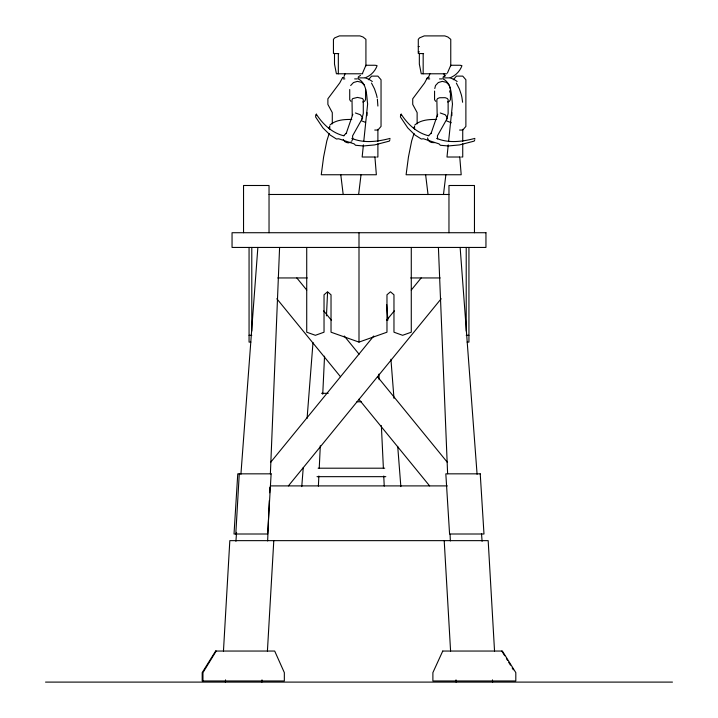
<?xml version="1.0" encoding="UTF-8"?>
<svg xmlns="http://www.w3.org/2000/svg" width="718" height="718" viewBox="0 0 718 718"><rect width="100%" height="100%" fill="white"/><g stroke="black" fill="none" stroke-linecap="round" stroke-linejoin="round"><path stroke-width="1.08" d="M261.899 682.1L261.998 679.856M267.643 540.95L269.286 500.617M269.609 492.772L269.833 487.172M270.381 473.727L279.589 247.441M318.388 486.095L318.864 476.016M319.241 468.172L320.3 445.77M322.741 394.254L324.545 356.173M326.457 315.848L327.57 292.325M223.46 651.046L229.823 540.645L488.177 540.645L494.54 651.046M235.791 534.004L239.265 473.835M267.419 651.046L273.791 540.645M358.623 194.578L361.028 174.752M443.464 194.578L445.869 174.752M316.234 115.463L316.315 114.153C322.831 124.259 332.075 133.009 344.021 135.828M401.075 115.463L401.165 114.153C407.671 124.259 416.925 133.009 428.87 135.828M225.389 682.1L225.56 679.865M235.908 541.309L236.572 532.37M240.916 474.266L257.861 247.441M301.766 486.598L303.247 467.606M307.08 418.45L313.003 342.477M363.407 144.874L362.15 157.018L375.326 157.018M363.748 141.563L367.634 104.02C366.467 95.53 367.149 83.198 358.138 78.872L358.336 76.889L360.499 75.354M448.247 144.874L446.991 157.018L460.166 157.018M448.588 141.563L452.475 104.02C451.317 95.53 451.99 83.198 442.979 78.872L443.177 76.889L445.339 75.354M434.794 88.52L435.512 85.523L438.339 82.534L442.279 81.367L446.282 82.328L449.262 85.155L450.437 89.095M449.719 92.092L450.195 90.091M329.212 133.44L326.825 140.881L323.603 157.018L321.26 174.752L376.358 174.752L374.922 157.018M414.062 133.44L411.674 140.881L408.443 157.018L406.101 174.752L461.198 174.752L459.762 157.018M430.988 133.62L437.666 114.306M328.97 128.289L329.724 126.377L329.724 129.222M413.81 128.289L414.564 126.377L414.564 129.222M344.021 76.44L345.214 73.478M430.064 73.478L428.861 76.44L426.734 78.908M352.825 114.306L346.139 133.62L346.623 132.947L343.698 135.612M351.739 141.168L352.78 138.861L352.556 135.917L362.689 117.833L360.355 114.736L355.428 112.977M316.315 114.153L315.543 116.872L322.938 127.921L330.208 135.065L336.455 139.005L338.609 138.771L354.162 143.878L355.536 145.269L363.38 145.969L374.643 144.919L389.309 141.123L389.991 139.714M401.165 114.153L400.384 116.872L407.788 127.921L415.049 135.065L421.304 139.005L423.449 138.771L439.012 143.878L440.376 145.269L448.22 145.969L459.493 144.919L474.149 141.123L474.84 139.714M342.567 77.607L339.758 82.92L327.884 98.797L327.884 104.433L332.29 112.6L332.29 123.873M427.407 77.607L424.607 82.92L412.724 98.797L412.724 104.433L417.131 112.6L417.131 123.873M361.8 119.332L363.29 113.507L363.29 99.614L362.455 98.492L357.501 97.415L352.7 98.599L352.017 99.73L352.242 115.598M446.641 119.332L448.131 113.507L448.131 99.614L447.305 98.492L445.187 97.684L439.551 97.747L437.54 98.599L436.858 99.73L437.199 116.585M216.19 651.046L202.961 672.613L202.961 680.969M362.599 73.012L365.938 65.257L374.993 65.257M447.44 73.012L450.778 65.257L459.834 65.257M428.538 135.612L431.464 132.947M270.489 462.5L373.764 335.997M386.499 320.399L394.281 310.876M411.252 290.081L421.161 277.947M288.385 485.898L441.166 298.742M368.442 79.752L371.592 76.117L377.892 76.117L381.043 79.752L381.043 126.413L377.892 130.048L374.742 130.048M453.291 79.752L456.442 76.117L462.733 76.117L465.883 79.752L465.883 126.413L462.733 130.048L459.583 130.048M350.671 85.523L353.498 82.534L357.438 81.367L361.441 82.328L364.421 85.155M329.858 125.112C335.728 119.861 344.272 119.296 351.793 119.484M414.699 125.112C420.569 119.861 429.113 119.296 436.643 119.484M362.752 101.983L364.636 101.193L365.588 99.587L365.588 89.095M447.592 101.983L449.477 101.193L450.437 99.587L450.437 90.773M351.057 142.128L348.311 142.864L346.57 142.487L344.855 141.634L343.231 139.471M306.721 247.441L306.721 332.201L315.381 335.297L324.033 332.201L324.033 294.793L327.534 291.804L331.025 294.793L331.025 332.201L359 342.1L386.975 332.201L386.975 294.793L390.466 291.804L393.967 294.793L393.967 332.201L402.618 335.297L411.279 332.201L411.279 247.441M390.08 138.403C377.605 141.652 364.026 143.483 351.802 138.386M474.921 138.403C462.455 141.652 448.876 143.483 436.643 138.386M434.453 142.667L431.41 142.487L429.705 141.634L428.475 140.531L427.497 137.928M418.289 46.535L419.339 46.535M418.289 51.804L419.339 51.804M334.498 53.563L338.77 53.563M419.339 53.563L423.611 53.563M362.725 73.783L336.41 73.783L334.498 64.09L334.498 53.329M446.686 73.783L421.251 73.783L419.339 64.09L419.339 53.329M342.998 77.607L344.236 77.607M427.838 77.607L429.077 77.607M359.269 77.876L364.502 77.876M444.11 77.876L449.342 77.876M343.249 78.908L344.864 78.908M354.656 78.908L357.106 78.908M428.09 78.908L429.705 78.908M439.506 78.908L441.947 78.908M376.744 157.018L377.892 157.018L377.892 143.726M461.584 157.018L462.733 157.018L462.733 143.726M269.035 194.479L448.965 194.479M277.785 277.947L307.304 277.947M410.696 277.947L440.215 277.947M249.065 335.297L251.785 335.297M466.215 335.297L468.935 335.297M250.878 342.1L249.065 342.1L249.065 247.441M467.122 342.1L468.935 342.1L468.935 247.441M321.556 393.32L328.18 393.32M356.882 401.784L361.298 401.784M318.137 468.199L384.713 468.199M317.024 476.662L385.817 476.662M270.444 485.898L447.296 485.898M45.539 682.1L672.461 682.1M440.269 112.977L445.196 114.736L447.529 117.833L437.397 135.917L437.621 138.861M460.534 65.257L461.943 65.724A20.445 20.445 0 0 1 449.872 77.876A21.001 21.001 0 0 1 457.169 81.52M375.694 65.257L377.103 65.724A20.445 20.445 0 0 1 365.031 77.876A21.001 21.001 0 0 1 372.319 81.52M446.731 120.938L451.335 122.787M361.89 120.938L365.57 122.419M296.839 277.947L306.748 290.081M323.719 310.876L331.501 320.399M344.236 335.997L359.09 354.198M377.48 376.726L447.511 462.5M276.834 298.742L340.494 376.726M358.883 399.253L429.615 485.898M435.727 101.337L434.561 99.757L434.561 91.078M350.887 101.337L349.72 99.757L349.72 89.517M501.81 651.046L504.691 655.731M506.414 658.55L507.563 660.425M508.712 662.301L510.444 665.11M512.167 667.928L513.316 669.804M456.343 83.055L459.332 88.844L461.261 94.561A47.944 47.944 0 0 1 461.952 97.585L462.616 102.261M371.502 83.055L374.491 88.844L376.42 94.561A47.944 47.944 0 0 1 377.112 97.585M443.688 73.478L444.891 76.44M377.381 99.129L377.892 106.058M425.63 174.752L428.036 194.578M340.79 174.752L343.195 194.578M386.661 304.495L387.882 320.138M390.924 359.242L393.976 398.337M397.718 446.381L400.85 486.598M460.139 247.441L477.084 474.266M481.509 533.492L482.092 541.309M492.44 679.865L492.611 682.1M444.209 540.645L450.581 651.046M378.924 374.087L379.185 379.687M381.366 425.612L383.385 468.172M383.753 476.016L384.229 486.095M438.411 247.441L447.619 473.727M450.078 534.228L450.357 540.95M456.002 679.856L456.101 682.1M474.463 232.722L474.463 185.495L448.965 185.495L448.965 232.722M466.215 247.441L466.215 331.097M462.733 129.321L462.733 141.509M451.864 112.6L451.864 115.67M450.76 66.011L450.76 39.346L447.87 37.004L444.792 35.9L424.239 35.9L419.536 37.883L418.289 39.346L418.289 53.563M423.171 53.563L423.171 73.783M377.892 129.321L377.892 141.509M367.015 112.6L367.015 115.67M365.92 66.011L365.92 39.346L363.03 37.004L359.942 35.9L339.399 35.9L334.696 37.883L333.439 39.346L333.439 53.563M359 232.722L359 342.1M338.331 53.563L338.331 73.783M269.035 232.722L269.035 185.495L243.537 185.495L243.537 232.722M251.785 247.441L251.785 331.097M271.126 473.835L267.652 534.004L234.014 534.004L237.766 473.835L271.126 473.835M442.755 651.046L432.891 672.613L432.891 680.969L515.811 680.969L515.811 672.613L502.367 651.046L442.755 651.046M215.633 651.046L202.189 672.613L202.189 680.969L284.337 680.969L284.337 672.613L274.689 651.046L215.633 651.046M485.951 232.722L232.049 232.722L232.049 247.441L485.951 247.441L485.951 232.722M480.234 473.835L445.833 473.835L449.576 534.004L483.986 534.004L480.234 473.835"/></g></svg>
